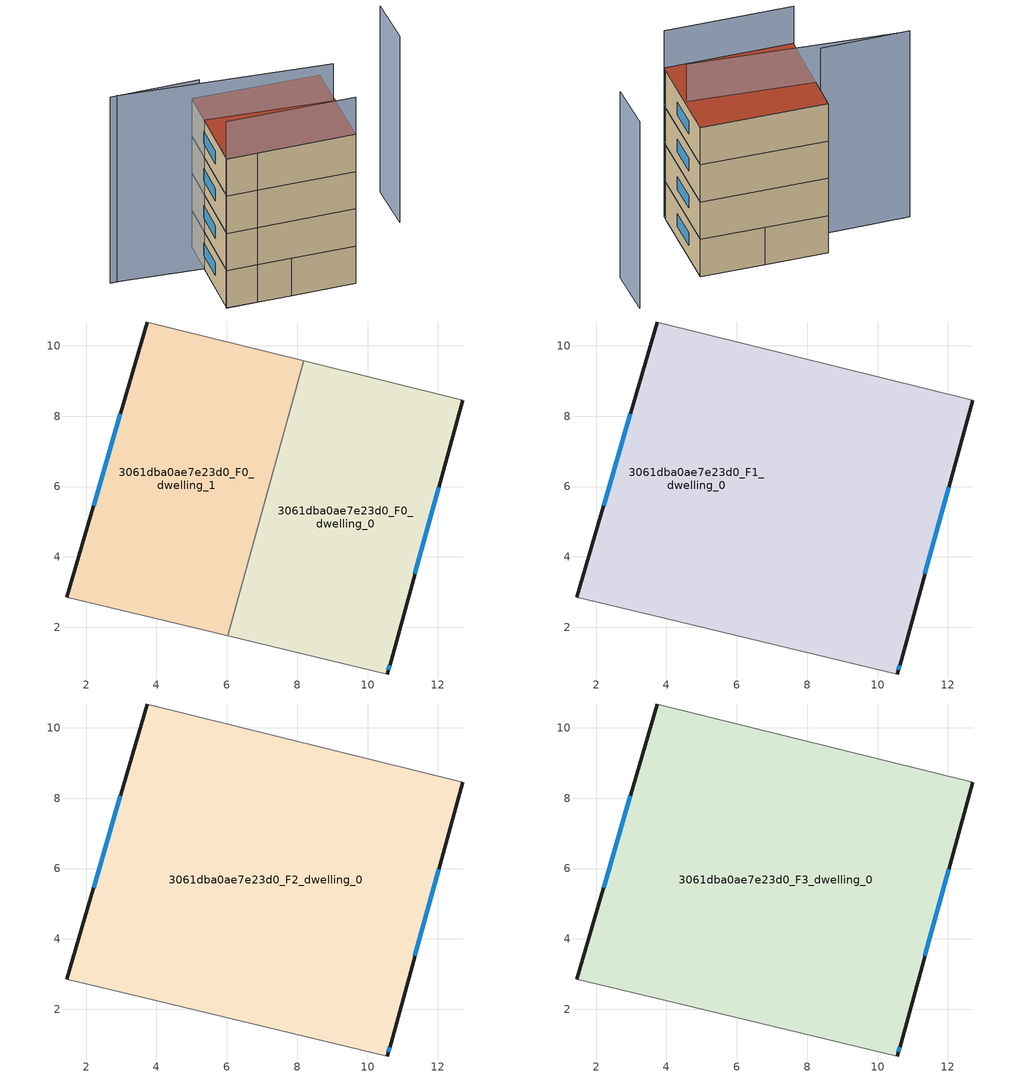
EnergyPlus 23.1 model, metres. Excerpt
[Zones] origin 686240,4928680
3061dba0ae7e23d0_F0_dwelling_0
 floor ground (EU_floor_Construction): 12.71,8.45 10.67,1.05 10.56,0.67 6.03,1.76 8.18,9.57 z0
 wall outside (EU_wall_Construction): 10.56,0.67 10.67,1.05 12.71,8.45 z0:3
 wall adiabatic (EU_wall_Construction): 6.03,1.76 10.56,0.67 / 12.71,8.45 8.18,9.57 z0:3
 wall to 3061dba0ae7e23d0_F0_dwelling_1 (EU_wall_Construction): 8.18,9.57 6.03,1.76 z0:3
 window (EU_Window_Construction): 11.35,3.52 12.03,5.99 / 10.59,0.8 10.63,0.93 z1:2
3061dba0ae7e23d0_F0_dwelling_1
 floor ground (EU_floor_Construction): 8.18,9.57 6.03,1.76 3.6,2.34 1.45,2.85 3.74,10.68 z0
 wall outside (EU_wall_Construction): 3.74,10.68 1.45,2.85 z0:3
 wall adiabatic (EU_wall_Construction): 1.45,2.85 3.6,2.34 6.03,1.76 / 8.18,9.57 3.74,10.68 z0:3
 window (EU_Window_Construction): 2.98,8.07 2.21,5.46 z1:2
3061dba0ae7e23d0_F1_dwelling_0
 floor to 3061dba0ae7e23d0_F0_dwelling_0 (EU_floor_Construction): 12.71,8.45 10.67,1.05 10.56,0.67 6.03,1.76 8.18,9.57 z3
 floor to 3061dba0ae7e23d0_F0_dwelling_1 (EU_floor_Construction): 8.18,9.57 6.03,1.76 3.6,2.34 1.45,2.85 3.74,10.68 z3
 wall outside (EU_wall_Construction): 3.74,10.68 1.45,2.85 / 10.56,0.67 10.67,1.05 12.71,8.45 z3:6
 wall adiabatic (EU_wall_Construction): 12.71,8.45 3.74,10.68 / 1.45,2.85 3.6,2.34 10.56,0.67 z3:6
 window (EU_Window_Construction): 2.98,8.07 2.21,5.46 / 11.35,3.52 12.03,5.99 / 10.59,0.8 10.63,0.93 z4:5
3061dba0ae7e23d0_F2_dwelling_0
 floor to 3061dba0ae7e23d0_F1_dwelling_0 (EU_floor_Construction): 12.71,8.45 10.67,1.05 10.56,0.67 3.6,2.34 1.45,2.85 3.74,10.68 z6
 wall outside (EU_wall_Construction): 3.74,10.68 1.45,2.85 / 10.56,0.67 10.67,1.05 12.71,8.45 z6:9
 wall adiabatic (EU_wall_Construction): 12.71,8.45 3.74,10.68 / 1.45,2.85 3.6,2.34 10.56,0.67 z6:9
 window (EU_Window_Construction): 2.98,8.07 2.21,5.46 / 11.35,3.52 12.03,5.99 / 10.59,0.8 10.63,0.93 z7:8
3061dba0ae7e23d0_F3_dwelling_0
 floor to 3061dba0ae7e23d0_F2_dwelling_0 (EU_floor_Construction): 12.71,8.45 10.67,1.05 10.56,0.67 3.6,2.34 1.45,2.85 3.74,10.68 z9
 wall outside (EU_wall_Construction): 3.74,10.68 1.45,2.85 / 10.56,0.67 10.67,1.05 12.71,8.45 z9:12
 wall adiabatic (EU_wall_Construction): 12.71,8.45 3.74,10.68 / 1.45,2.85 3.6,2.34 10.56,0.67 z9:12
 window (EU_Window_Construction): 2.98,8.07 2.21,5.46 / 11.35,3.52 12.03,5.99 / 10.59,0.8 10.63,0.93 z10:11
 roof outside (EU_roof_Construction): 10.67,1.05 12.71,8.45 3.74,10.68 1.45,2.85 3.6,2.34 10.56,0.67 z12
shading: -3.45,9.88 2.88,8.43 / 1.43,2.86 10.56,0.67 / 17.37,5.6 18.39,9.56 / 11.65,5.12 -3,9.78 z0:15
[Building]
EU S2 Campaign: North Axis=0; Terrain=City; Solar Distribution=FullExterior
[Site:Location]
Bologna: Latitude=44.5; Longitude=11.25; Time Zone=1; Elevation=37
[SizingPeriod:WeatherFileDays]
AnnualSizingPeriod: Begin Month=1; Begin Day of Month=1; End Month=12; End Day of Month=31; Day of Week for Start Day=Monday; Use Weather File Daylight Saving Period=No; Use Weather File Rain and Snow Indicators=No
[MATERIAL]
EU_InternalMass_Material: Roughness=MediumRough; Thickness=0.1; Conductivity=1; Density=1800; Specific Heat=900; Thermal Absorptance=0.9; Solar Absorptance=0.7; Visible Absorptance=0.7
[MATERIAL:NOMASS] Roughness=MediumRough; Thermal Absorptance=0.9; Solar Absorptance=0.7; Visible Absorptance=0.7
Name | Thermal Resistance
EU_wall_NoMass | 0.937881
EU_roof_NoMass | 0.548572
EU_floor_NoMass | 0.71348
[WINDOWMATERIAL:SIMPLEGLAZINGSYSTEM]
EU_Window_SimpleGlazing: UFactor=4.25633; Solar Heat Gain Coefficient=0.85; Visible Transmittance=0.85
[CONSTRUCTION]
EU_wall_Construction: EU_wall_NoMass
EU_roof_Construction: EU_roof_NoMass
EU_floor_Construction: EU_floor_NoMass
EU_InternalMass_Construction: EU_InternalMass_Material
EU_Window_Construction: EU_Window_SimpleGlazing
[ZONE] Type=1; Multiplier=1; Ceiling Height=autocalculate; Floor Area=autocalculate; Part of Total Floor Area=Yes
Name | Volume
3061dba0ae7e23d0_F0_dwelling_0 | 113.102
3061dba0ae7e23d0_F1_dwelling_0 | 226.207
3061dba0ae7e23d0_F2_dwelling_0; 3061dba0ae7e23d0_F3_dwelling_0 | 226.211
3061dba0ae7e23d0_F0_dwelling_1 | 113.106
[INTERNALMASS] Construction=EU_InternalMass_Construction
Name | Zone or ZoneList | Surface Area
3061dba0ae7e23d0_F0_dwelling_0_EU_InternalMass | 3061dba0ae7e23d0_F0_dwelling_0 | 37.7011
3061dba0ae7e23d0_F0_dwelling_1_EU_InternalMass | 3061dba0ae7e23d0_F0_dwelling_1 | 37.7016
3061dba0ae7e23d0_F1_dwelling_0_EU_InternalMass | 3061dba0ae7e23d0_F1_dwelling_0 | 75.4035
3061dba0ae7e23d0_F2_dwelling_0_EU_InternalMass | 3061dba0ae7e23d0_F2_dwelling_0 | 75.4035
3061dba0ae7e23d0_F3_dwelling_0_EU_InternalMass | 3061dba0ae7e23d0_F3_dwelling_0 | 75.4035
[OTHEREQUIPMENT] Fuel Type=Electricity; Design Level Calculation Method=Watts/Area; Power per Zone Floor Area=1; Fraction Latent=0; Fraction Radiant=0; Fraction Lost=0; Carbon Dioxide Generation Rate=0; EndUse Subcategory=EU_Step8_InternalGains
Name | Zone or ZoneList or Space or SpaceList | Schedule
EU_Step8_InternalGain_3061dba0ae7e23d0_F0_dwelling_0_f000 | 3061dba0ae7e23d0_F0_dwelling_0 | EU_Step8_GainSchedule_3061dba0ae7e23d0_F0_dwelling_0_f000
EU_Step8_InternalGain_3061dba0ae7e23d0_F0_dwelling_1_f000 | 3061dba0ae7e23d0_F0_dwelling_1 | EU_Step8_GainSchedule_3061dba0ae7e23d0_F0_dwelling_1_f000
EU_Step8_InternalGain_3061dba0ae7e23d0_F1_dwelling_0_f000 | 3061dba0ae7e23d0_F1_dwelling_0 | EU_Step8_GainSchedule_3061dba0ae7e23d0_F1_dwelling_0_f000
EU_Step8_InternalGain_3061dba0ae7e23d0_F2_dwelling_0_f000 | 3061dba0ae7e23d0_F2_dwelling_0 | EU_Step8_GainSchedule_3061dba0ae7e23d0_F2_dwelling_0_f000
EU_Step8_InternalGain_3061dba0ae7e23d0_F3_dwelling_0_f000 | 3061dba0ae7e23d0_F3_dwelling_0 | EU_Step8_GainSchedule_3061dba0ae7e23d0_F3_dwelling_0_f000
[ZONEVENTILATION:DESIGNFLOWRATE] Schedule=EU_AlwaysOn; Design Flow Rate Calculation Method=AirChanges/Hour; Air Changes per Hour=0.687892; Ventilation Type=Natural; Fan Pressure Rise=0; Fan Total Efficiency=1; Constant Term Coefficient=1; Temperature Term Coefficient=0; Velocity Term Coefficient=0; Velocity Squared Term Coefficient=0; Minimum Indoor Temperature=-100; Maximum Indoor Temperature=100; Delta Temperature=-100; Minimum Outdoor Temperature=-100; Maximum Outdoor Temperature=100; Maximum Wind Speed=40
Name | Zone or ZoneList or Space or SpaceList
EU_ConstantAir_3061dba0ae7e23d0_F0_dwelling_0 | 3061dba0ae7e23d0_F0_dwelling_0
EU_ConstantAir_3061dba0ae7e23d0_F0_dwelling_1 | 3061dba0ae7e23d0_F0_dwelling_1
EU_ConstantAir_3061dba0ae7e23d0_F1_dwelling_0 | 3061dba0ae7e23d0_F1_dwelling_0
EU_ConstantAir_3061dba0ae7e23d0_F2_dwelling_0 | 3061dba0ae7e23d0_F2_dwelling_0
EU_ConstantAir_3061dba0ae7e23d0_F3_dwelling_0 | 3061dba0ae7e23d0_F3_dwelling_0
[HVACTEMPLATE:THERMOSTAT] Constant Heating Setpoint=20; Constant Cooling Setpoint=50
EU_HeatOnly_3061dba0ae7e23d0_F0_dwelling_0; EU_HeatOnly_3061dba0ae7e23d0_F0_dwelling_1; EU_HeatOnly_3061dba0ae7e23d0_F1_dwelling_0; EU_HeatOnly_3061dba0ae7e23d0_F2_dwelling_0; EU_HeatOnly_3061dba0ae7e23d0_F3_dwelling_0
[HVACTEMPLATE:ZONE:IDEALLOADSAIRSYSTEM] System Availability Schedule=EU_AlwaysOn; Maximum Heating Supply Air Temperature=50; Minimum Cooling Supply Air Temperature=13; Maximum Heating Supply Air Humidity Ratio=0.0156; Minimum Cooling Supply Air Humidity Ratio=0.0077; Heating Limit=NoLimit; Cooling Limit=NoLimit; Heating Availability Schedule=EU_AlwaysOn; Cooling Availability Schedule=EU_CoolingOff; Dehumidification Control Type=ConstantSensibleHeatRatio; Cooling Sensible Heat Ratio=0.7; Dehumidification Setpoint=60; Humidification Control Type=None; Humidification Setpoint=30; Outdoor Air Method=None; Outdoor Air Flow Rate per Person=0.00944; Outdoor Air Flow Rate per Zone Floor Area=0; Outdoor Air Flow Rate per Zone=0; Demand Controlled Ventilation Type=None; Outdoor Air Economizer Type=NoEconomizer; Heat Recovery Type=None; Sensible Heat Recovery Effectiveness=0.7; Latent Heat Recovery Effectiveness=0.65
Name | Template Thermostat
3061dba0ae7e23d0_F0_dwelling_0 | EU_HeatOnly_3061dba0ae7e23d0_F0_dwelling_0
3061dba0ae7e23d0_F0_dwelling_1 | EU_HeatOnly_3061dba0ae7e23d0_F0_dwelling_1
3061dba0ae7e23d0_F1_dwelling_0 | EU_HeatOnly_3061dba0ae7e23d0_F1_dwelling_0
3061dba0ae7e23d0_F2_dwelling_0 | EU_HeatOnly_3061dba0ae7e23d0_F2_dwelling_0
3061dba0ae7e23d0_F3_dwelling_0 | EU_HeatOnly_3061dba0ae7e23d0_F3_dwelling_0
[SIZING:ZONE] Zone Cooling Design Supply Air Temperature Input Method=SupplyAirTemperature; Zone Cooling Design Supply Air Temperature=13; Zone Heating Design Supply Air Temperature Input Method=SupplyAirTemperature; Zone Heating Design Supply Air Temperature=50; Zone Cooling Design Supply Air Humidity Ratio=0.008; Zone Heating Design Supply Air Humidity Ratio=0.008; Cooling Design Air Flow Method=DesignDay; Cooling Design Air Flow Rate=0; Cooling Minimum Air Flow per Zone Floor Area=0.000762; Cooling Minimum Air Flow=0; Cooling Minimum Air Flow Fraction=0.2; Heating Design Air Flow Method=DesignDay; Heating Design Air Flow Rate=0; Heating Maximum Air Flow per Zone Floor Area=0.002032; Heating Maximum Air Flow=0.141576; Heating Maximum Air Flow Fraction=0.3; Account for Dedicated Outdoor Air System=No; Dedicated Outdoor Air System Control Strategy=NeutralSupplyAir; Dedicated Outdoor Air Low Setpoint Temperature for Design=autosize; Dedicated Outdoor Air High Setpoint Temperature for Design=autosize; Zone Load Sizing Method=Sensible Load Only No Latent Load; Zone Latent Cooling Design Supply Air Humidity Ratio Input Method=HumidityRatioDifference; Zone Cooling Design Supply Air Humidity Ratio Difference=0.005; Zone Latent Heating Design Supply Air Humidity Ratio Input Method=HumidityRatioDifference; Zone Humidification Design Supply Air Humidity Ratio Difference=0.005
3061dba0ae7e23d0_F0_dwelling_0; 3061dba0ae7e23d0_F0_dwelling_1; 3061dba0ae7e23d0_F1_dwelling_0; 3061dba0ae7e23d0_F2_dwelling_0; 3061dba0ae7e23d0_F3_dwelling_0
[SCHEDULE:CONSTANT]
Name | Hourly Value
EU_AlwaysOn | 1
EU_CoolingOff | 0
[SCHEDULE:FILE] Column Number=1; Rows to Skip at Top=0; Number of Hours of Data=8760; Column Separator=Comma; Interpolate to Timestep=No; Minutes per Item=60; Adjust Schedule for Daylight Savings=Yes
Name | File
EU_Step8_GainSchedule_3061dba0ae7e23d0_F0_dwelling_0_f000 | ../../schedules/3061dba0ae7e23d0/3061dba0ae7e23d0_F0_dwelling_0_f000_gain.csv
EU_Step8_GainSchedule_3061dba0ae7e23d0_F0_dwelling_1_f000 | ../../schedules/3061dba0ae7e23d0/3061dba0ae7e23d0_F0_dwelling_1_f000_gain.csv
EU_Step8_GainSchedule_3061dba0ae7e23d0_F1_dwelling_0_f000 | ../../schedules/3061dba0ae7e23d0/3061dba0ae7e23d0_F1_dwelling_0_f000_gain.csv
EU_Step8_GainSchedule_3061dba0ae7e23d0_F2_dwelling_0_f000 | ../../schedules/3061dba0ae7e23d0/3061dba0ae7e23d0_F2_dwelling_0_f000_gain.csv
EU_Step8_GainSchedule_3061dba0ae7e23d0_F3_dwelling_0_f000 | ../../schedules/3061dba0ae7e23d0/3061dba0ae7e23d0_F3_dwelling_0_f000_gain.csv
